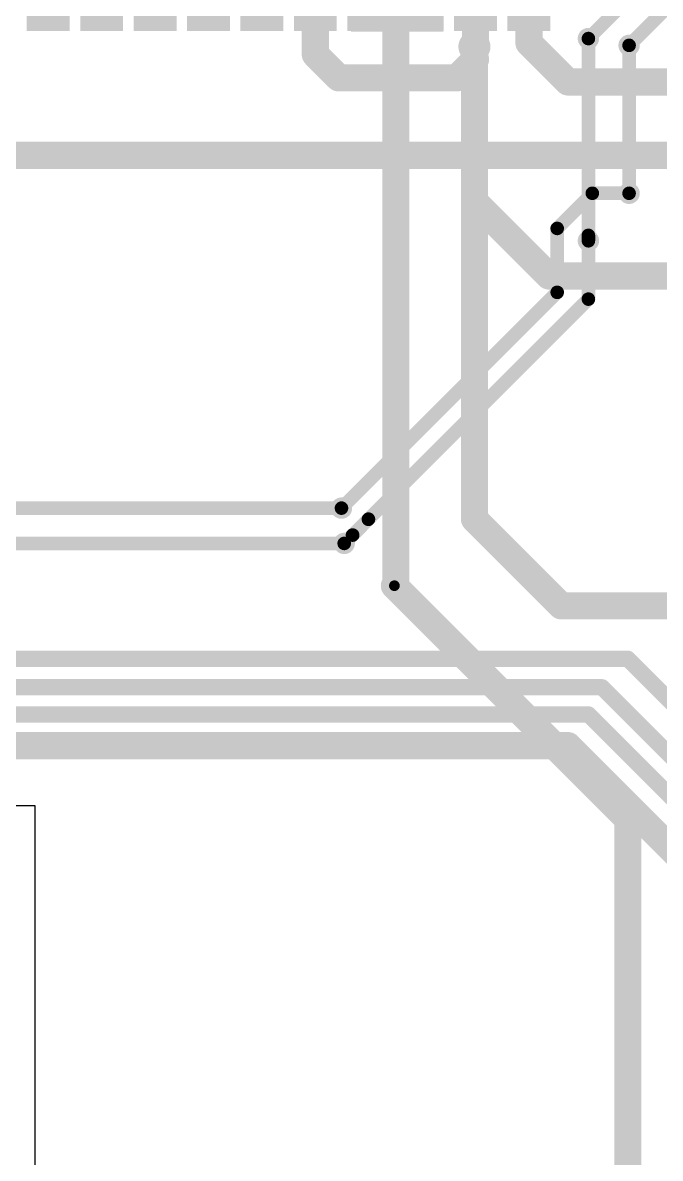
# Model space of a CAD drawing. Header units: millimetres. Extents: x 0.85 to 4.91, y 0.77 to 5.15.
# Drawn here: x 2.461 to 2.931, y 2.854 to 3.691 of the extents above; entities that cross this region are included whole.
import ezdxf

# ---------------------------------------------------------------- set-up
doc = ezdxf.new("R2010")
doc.units = ezdxf.units.MM
doc.header["$MEASUREMENT"] = 0
for name, color, linetype in [('BottomLayer', 5, 'Continuous'), ('KeepOutLayer', 6, 'Continuous'), ('MultiLayer', 9, 'Continuous'), ('TopLayer', 1, 'Continuous'), ('TopPaste', 8, 'Continuous'), ('TopSolder', 216, 'Continuous'), ('ViaHoleLayer', 16, 'Continuous')]:
    doc.layers.add(name, color=color, linetype=linetype)

# ---------------------------------------------------------------- blocks, each defined once
blk = doc.blocks.new('SIM7100AS2_10671_133')
at = {"layer": 'KeepOutLayer'}
for p, q in [((-0.28543, -0.01575), (0.04921, -0.01575)), ((-0.28543, -0.01575), (0.04921, -0.01575)), ((0.04921, -0.01575), (0.04921, -0.42913)), ((0.04921, -0.01575), (0.04921, -0.42913))]:
    blk.add_line(p, q, dxfattribs=at)
at = {"layer": 'TopLayer'}
for points in [[(0.04724, 0.62992), (0.04724, 0.55906), (0.07087, 0.62992), (0.07087, 0.55906)], [(0.08661, 0.62992), (0.08661, 0.55906), (0.11024, 0.62992), (0.11024, 0.55906)], [(0.12598, 0.62992), (0.12598, 0.55906), (0.14961, 0.62992), (0.14961, 0.55906)], [(0.16535, 0.62992), (0.16535, 0.55906), (0.18898, 0.62992), (0.18898, 0.55906)], [(0.20472, 0.62992), (0.20472, 0.55906), (0.22835, 0.62992), (0.22835, 0.55906)], [(0.24409, 0.62992), (0.24409, 0.55906), (0.26772, 0.62992), (0.26772, 0.55906)], [(0.28346, 0.62992), (0.28346, 0.55906), (0.30709, 0.62992), (0.30709, 0.55906)], [(0.32283, 0.62992), (0.32283, 0.55906), (0.34646, 0.62992), (0.34646, 0.55906)], [(0.3622, 0.62992), (0.3622, 0.55906), (0.38583, 0.62992), (0.38583, 0.55906)], [(0.40157, 0.62992), (0.40157, 0.55906), (0.4252, 0.62992), (0.4252, 0.55906)]]:
    blk.add_solid(points, dxfattribs=at)
at = {"layer": 'TopPaste'}
for points in [[(0.04724, 0.62992), (0.04724, 0.55906), (0.07087, 0.62992), (0.07087, 0.55906)], [(0.08661, 0.62992), (0.08661, 0.55906), (0.11024, 0.62992), (0.11024, 0.55906)], [(0.12598, 0.62992), (0.12598, 0.55906), (0.14961, 0.62992), (0.14961, 0.55906)], [(0.16535, 0.62992), (0.16535, 0.55906), (0.18898, 0.62992), (0.18898, 0.55906)], [(0.20472, 0.62992), (0.20472, 0.55906), (0.22835, 0.62992), (0.22835, 0.55906)], [(0.24409, 0.62992), (0.24409, 0.55906), (0.26772, 0.62992), (0.26772, 0.55906)], [(0.28346, 0.62992), (0.28346, 0.55906), (0.30709, 0.62992), (0.30709, 0.55906)], [(0.32283, 0.62992), (0.32283, 0.55906), (0.34646, 0.62992), (0.34646, 0.55906)], [(0.3622, 0.62992), (0.3622, 0.55906), (0.38583, 0.62992), (0.38583, 0.55906)], [(0.40157, 0.62992), (0.40157, 0.55906), (0.4252, 0.62992), (0.4252, 0.55906)]]:
    blk.add_solid(points, dxfattribs=at)
at = {"layer": 'TopSolder'}
for points in [[(0.04324, 0.63392), (0.04324, 0.55506), (0.07487, 0.63392), (0.07487, 0.55506)], [(0.08261, 0.63392), (0.08261, 0.55506), (0.11424, 0.63392), (0.11424, 0.55506)], [(0.12198, 0.63392), (0.12198, 0.55506), (0.15361, 0.63392), (0.15361, 0.55506)], [(0.16135, 0.63392), (0.16135, 0.55506), (0.19298, 0.63392), (0.19298, 0.55506)], [(0.20072, 0.63392), (0.20072, 0.55506), (0.23235, 0.63392), (0.23235, 0.55506)], [(0.24009, 0.63392), (0.24009, 0.55506), (0.27172, 0.63392), (0.27172, 0.55506)], [(0.27946, 0.63392), (0.27946, 0.55506), (0.31109, 0.63392), (0.31109, 0.55506)], [(0.31883, 0.63392), (0.31883, 0.55506), (0.35046, 0.63392), (0.35046, 0.55506)], [(0.3582, 0.63392), (0.3582, 0.55506), (0.38983, 0.63392), (0.38983, 0.55506)], [(0.39757, 0.63392), (0.39757, 0.55506), (0.4292, 0.63392), (0.4292, 0.55506)]]:
    blk.add_solid(points, dxfattribs=at)

msp = doc.modelspace()

# ---------------------------------------------------------------- linework, layer by layer
at = {"layer": 'BottomLayer'}
for points, const_width in [([(2.736, 3.27583), (2.736, 3.764)], 0.02), ([(2.794, 3.559), (2.794, 3.673)], 0.02), ([(2.878, 3.53), (2.878, 3.679)], 0.01), ([(2.908, 3.565), (2.908, 3.674)], 0.01), ([(2.794, 3.325), (2.794, 3.559)], 0.02), ([(2.794, 3.559), (2.849, 3.504)], 0.02), ([(2.849, 3.504), (3.075, 3.504)], 0.02), ([(2.1275, 3.333), (2.696, 3.333)], 0.01), ([(2.794, 3.325), (2.858, 3.261)], 0.02), ([(2.144, 3.307), (2.698, 3.307)], 0.01), ([(2.858, 3.261), (3.127, 3.261)], 0.02), ([(2.13329, 3.222), (2.907, 3.222)], 0.012), ([(2.907, 3.222), (3.144, 2.985)], 0.012), ([(2.13916, 3.201), (2.888, 3.201)], 0.012), ([(2.888, 3.201), (3.144, 2.945)], 0.012), ([(2.14603, 3.181), (2.878, 3.181)], 0.012), ([(2.878, 3.181), (3.144, 2.915)], 0.012), ([(2.15556, 3.158), (2.863, 3.158)], 0.02), ([(2.863, 3.158), (3.144, 2.877)], 0.02)]:
    msp.add_lwpolyline(points, dxfattribs=dict(at, const_width=const_width))
for points, const_width in [([(2.78809, 3.673, 1), (2.79991, 3.673, 1)], 0.01181), ([(2.789, 3.673, 1), (2.799, 3.673, 1)], 0.01), ([(2.87406, 3.679, 1), (2.88194, 3.679, 1)], 0.00787), ([(2.8755, 3.679, 1), (2.8805, 3.679, 1)], 0.005), ([(2.90406, 3.674, 1), (2.91194, 3.674, 1)], 0.00787), ([(2.9055, 3.674, 1), (2.9105, 3.674, 1)], 0.005), ([(2.789, 3.559, 1), (2.799, 3.559, 1)], 0.01), ([(2.789, 3.559, 1), (2.799, 3.559, 1)], 0.01), ([(2.789, 3.559, 1), (2.799, 3.559, 1)], 0.01), ([(2.90406, 3.565, 1), (2.91194, 3.565, 1)], 0.00787), ([(2.9055, 3.565, 1), (2.9105, 3.565, 1)], 0.005), ([(2.87406, 3.53, 1), (2.88194, 3.53, 1)], 0.00787), ([(2.8755, 3.53, 1), (2.8805, 3.53, 1)], 0.005), ([(2.844, 3.504, 1), (2.854, 3.504, 1)], 0.01), ([(2.844, 3.504, 1), (2.854, 3.504, 1)], 0.01), ([(2.69206, 3.333, 1), (2.69994, 3.333, 1)], 0.00787), ([(2.6935, 3.333, 1), (2.6985, 3.333, 1)], 0.005), ([(2.789, 3.325, 1), (2.799, 3.325, 1)], 0.01), ([(2.789, 3.325, 1), (2.799, 3.325, 1)], 0.01), ([(2.69406, 3.307, 1), (2.70194, 3.307, 1)], 0.00787), ([(2.6955, 3.307, 1), (2.7005, 3.307, 1)], 0.005), ([(2.731, 3.27583, 1), (2.741, 3.27583, 1)], 0.01), ([(2.73106, 3.27583, 1), (2.73894, 3.27583, 1)], 0.00787), ([(2.853, 3.261, 1), (2.863, 3.261, 1)], 0.01), ([(2.853, 3.261, 1), (2.863, 3.261, 1)], 0.01), ([(2.904, 3.222, 1), (2.91, 3.222, 1)], 0.006), ([(2.904, 3.222, 1), (2.91, 3.222, 1)], 0.006), ([(2.885, 3.201, 1), (2.891, 3.201, 1)], 0.006), ([(2.885, 3.201, 1), (2.891, 3.201, 1)], 0.006), ([(2.875, 3.181, 1), (2.881, 3.181, 1)], 0.006), ([(2.875, 3.181, 1), (2.881, 3.181, 1)], 0.006), ([(2.858, 3.158, 1), (2.868, 3.158, 1)], 0.01), ([(2.858, 3.158, 1), (2.868, 3.158, 1)], 0.01)]:
    msp.add_lwpolyline(points, format="xyb", close=True, dxfattribs=dict(at, const_width=const_width))
at = {"layer": 'MultiLayer'}
for points, const_width in [([(2.78809, 3.673, 1), (2.79991, 3.673, 1)], 0.01181), ([(2.87406, 3.679, 1), (2.88194, 3.679, 1)], 0.00787), ([(2.90406, 3.674, 1), (2.91194, 3.674, 1)], 0.00787), ([(2.90406, 3.565, 1), (2.91194, 3.565, 1)], 0.00787), ([(2.87406, 3.53, 1), (2.88194, 3.53, 1)], 0.00787), ([(2.69206, 3.333, 1), (2.69994, 3.333, 1)], 0.00787), ([(2.69406, 3.307, 1), (2.70194, 3.307, 1)], 0.00787), ([(2.73106, 3.27583, 1), (2.73894, 3.27583, 1)], 0.00787)]:
    msp.add_lwpolyline(points, format="xyb", close=True, dxfattribs=dict(at, const_width=const_width))
at = {"layer": 'TopLayer'}
for points, const_width in [([(2.6767, 3.6673), (2.6767, 3.724)], 0.02), ([(2.79481, 3.673), (2.79481, 3.724)], 0.02), ([(2.83418, 3.67582), (2.83418, 3.724)], 0.02), ([(2.878, 3.679), (2.925, 3.726)], 0.01), ([(2.908, 3.674), (2.943, 3.709)], 0.01), ([(2.83418, 3.67582), (2.863, 3.647)], 0.02), ([(2.6767, 3.6673), (2.694, 3.65)], 0.02), ([(2.781, 3.65), (2.79481, 3.66381)], 0.02), ([(2.694, 3.65), (2.781, 3.65)], 0.02), ([(2.863, 3.647), (3.139, 3.647)], 0.02), ([(2.147, 3.593), (3.419, 3.593)], 0.02), ([(2.855, 3.53911), (2.88089, 3.565)], 0.01), ([(2.88089, 3.565), (2.908, 3.565)], 0.01), ([(2.855, 3.492), (2.855, 3.53911)], 0.01), ([(2.878, 3.53), (2.878, 3.534)], 0.01), ([(2.878, 3.487), (2.878, 3.53)], 0.01), ([(2.696, 3.333), (2.855, 3.492)], 0.01), ([(2.71587, 3.32487), (2.878, 3.487)], 0.01), ([(2.70423, 3.31313), (2.71587, 3.32477)], 0.01), ([(2.71587, 3.32477), (2.71587, 3.32487)], 0.01), ([(2.698, 3.307), (2.70413, 3.31313)], 0.01), ([(2.70413, 3.31313), (2.70423, 3.31313)], 0.01), ([(2.735, 3.27583), (2.907, 3.10383)], 0.02), ([(2.907, 2.42271), (2.907, 3.10383)], 0.02)]:
    msp.add_lwpolyline(points, dxfattribs=dict(at, const_width=const_width))
for points, const_width in [([(2.78809, 3.673, 1), (2.79991, 3.673, 1)], 0.01181), ([(2.78981, 3.673, 1), (2.79981, 3.673, 1)], 0.01), ([(2.82918, 3.67582, 1), (2.83918, 3.67582, 1)], 0.01), ([(2.82918, 3.67582, 1), (2.83918, 3.67582, 1)], 0.01), ([(2.87406, 3.679, 1), (2.88194, 3.679, 1)], 0.00787), ([(2.8755, 3.679, 1), (2.8805, 3.679, 1)], 0.005), ([(2.90406, 3.674, 1), (2.91194, 3.674, 1)], 0.00787), ([(2.6717, 3.6673, 1), (2.6817, 3.6673, 1)], 0.01), ([(2.6717, 3.6673, 1), (2.6817, 3.6673, 1)], 0.01), ([(2.78981, 3.66381, 1), (2.79981, 3.66381, 1)], 0.01), ([(2.9055, 3.674, 1), (2.9105, 3.674, 1)], 0.005), ([(2.689, 3.65, 1), (2.699, 3.65, 1)], 0.01), ([(2.689, 3.65, 1), (2.699, 3.65, 1)], 0.01), ([(2.776, 3.65, 1), (2.786, 3.65, 1)], 0.01), ([(2.776, 3.65, 1), (2.786, 3.65, 1)], 0.01), ([(2.858, 3.647, 1), (2.868, 3.647, 1)], 0.01), ([(2.858, 3.647, 1), (2.868, 3.647, 1)], 0.01), ([(2.87839, 3.565, 1), (2.88339, 3.565, 1)], 0.005), ([(2.87839, 3.565, 1), (2.88339, 3.565, 1)], 0.005), ([(2.90406, 3.565, 1), (2.91194, 3.565, 1)], 0.00787), ([(2.9055, 3.565, 1), (2.9105, 3.565, 1)], 0.005), ([(2.8525, 3.53911, 1), (2.8575, 3.53911, 1)], 0.005), ([(2.8525, 3.53911, 1), (2.8575, 3.53911, 1)], 0.005), ([(2.87406, 3.53, 1), (2.88194, 3.53, 1)], 0.00787), ([(2.8755, 3.534, 1), (2.8805, 3.534, 1)], 0.005), ([(2.8755, 3.53, 1), (2.8805, 3.53, 1)], 0.005), ([(2.8755, 3.53, 1), (2.8805, 3.53, 1)], 0.005), ([(2.8525, 3.492, 1), (2.8575, 3.492, 1)], 0.005), ([(2.8525, 3.492, 1), (2.8575, 3.492, 1)], 0.005), ([(2.8755, 3.487, 1), (2.8805, 3.487, 1)], 0.005), ([(2.8755, 3.487, 1), (2.8805, 3.487, 1)], 0.005), ([(2.69206, 3.333, 1), (2.69994, 3.333, 1)], 0.00787), ([(2.6935, 3.333, 1), (2.6985, 3.333, 1)], 0.005), ([(2.71337, 3.32487, 1), (2.71837, 3.32487, 1)], 0.005), ([(2.71337, 3.32487, 1), (2.71837, 3.32487, 1)], 0.005), ([(2.71337, 3.32477, 1), (2.71837, 3.32477, 1)], 0.005), ([(2.71337, 3.32477, 1), (2.71837, 3.32477, 1)], 0.005), ([(2.69406, 3.307, 1), (2.70194, 3.307, 1)], 0.00787), ([(2.70163, 3.31313, 1), (2.70663, 3.31313, 1)], 0.005), ([(2.70163, 3.31313, 1), (2.70663, 3.31313, 1)], 0.005), ([(2.70173, 3.31313, 1), (2.70673, 3.31313, 1)], 0.005), ([(2.70173, 3.31313, 1), (2.70673, 3.31313, 1)], 0.005), ([(2.6955, 3.307, 1), (2.7005, 3.307, 1)], 0.005), ([(2.73, 3.27583, 1), (2.74, 3.27583, 1)], 0.01), ([(2.73106, 3.27583, 1), (2.73894, 3.27583, 1)], 0.00787), ([(2.902, 3.10383, 1), (2.912, 3.10383, 1)], 0.01), ([(2.902, 3.10383, 1), (2.912, 3.10383, 1)], 0.01)]:
    msp.add_lwpolyline(points, format="xyb", close=True, dxfattribs=dict(at, const_width=const_width))
msp.add_solid([(2.703, 3.684), (2.771, 3.684), (2.703, 3.777), (2.771, 3.777)], dxfattribs=at)
at = {"layer": 'ViaHoleLayer'}
for points, const_width in [([(2.87603, 3.679, 1), (2.87997, 3.679, 1)], 0.00394), ([(2.79105, 3.673, 1), (2.79695, 3.673, 1)], 0.00591), ([(2.90603, 3.674, 1), (2.90997, 3.674, 1)], 0.00394), ([(2.90603, 3.565, 1), (2.90997, 3.565, 1)], 0.00394), ([(2.87603, 3.53, 1), (2.87997, 3.53, 1)], 0.00394), ([(2.69403, 3.333, 1), (2.69797, 3.333, 1)], 0.00394), ([(2.69603, 3.307, 1), (2.69997, 3.307, 1)], 0.00394), ([(2.73303, 3.27583, 1), (2.73697, 3.27583, 1)], 0.00394)]:
    msp.add_lwpolyline(points, format="xyb", close=True, dxfattribs=dict(at, const_width=const_width))

# ---------------------------------------------------------------- block references
msp.add_blockref('SIM7100AS2_10671_133', (2.4208, 3.12951))

doc.saveas('drawing.dxf')
